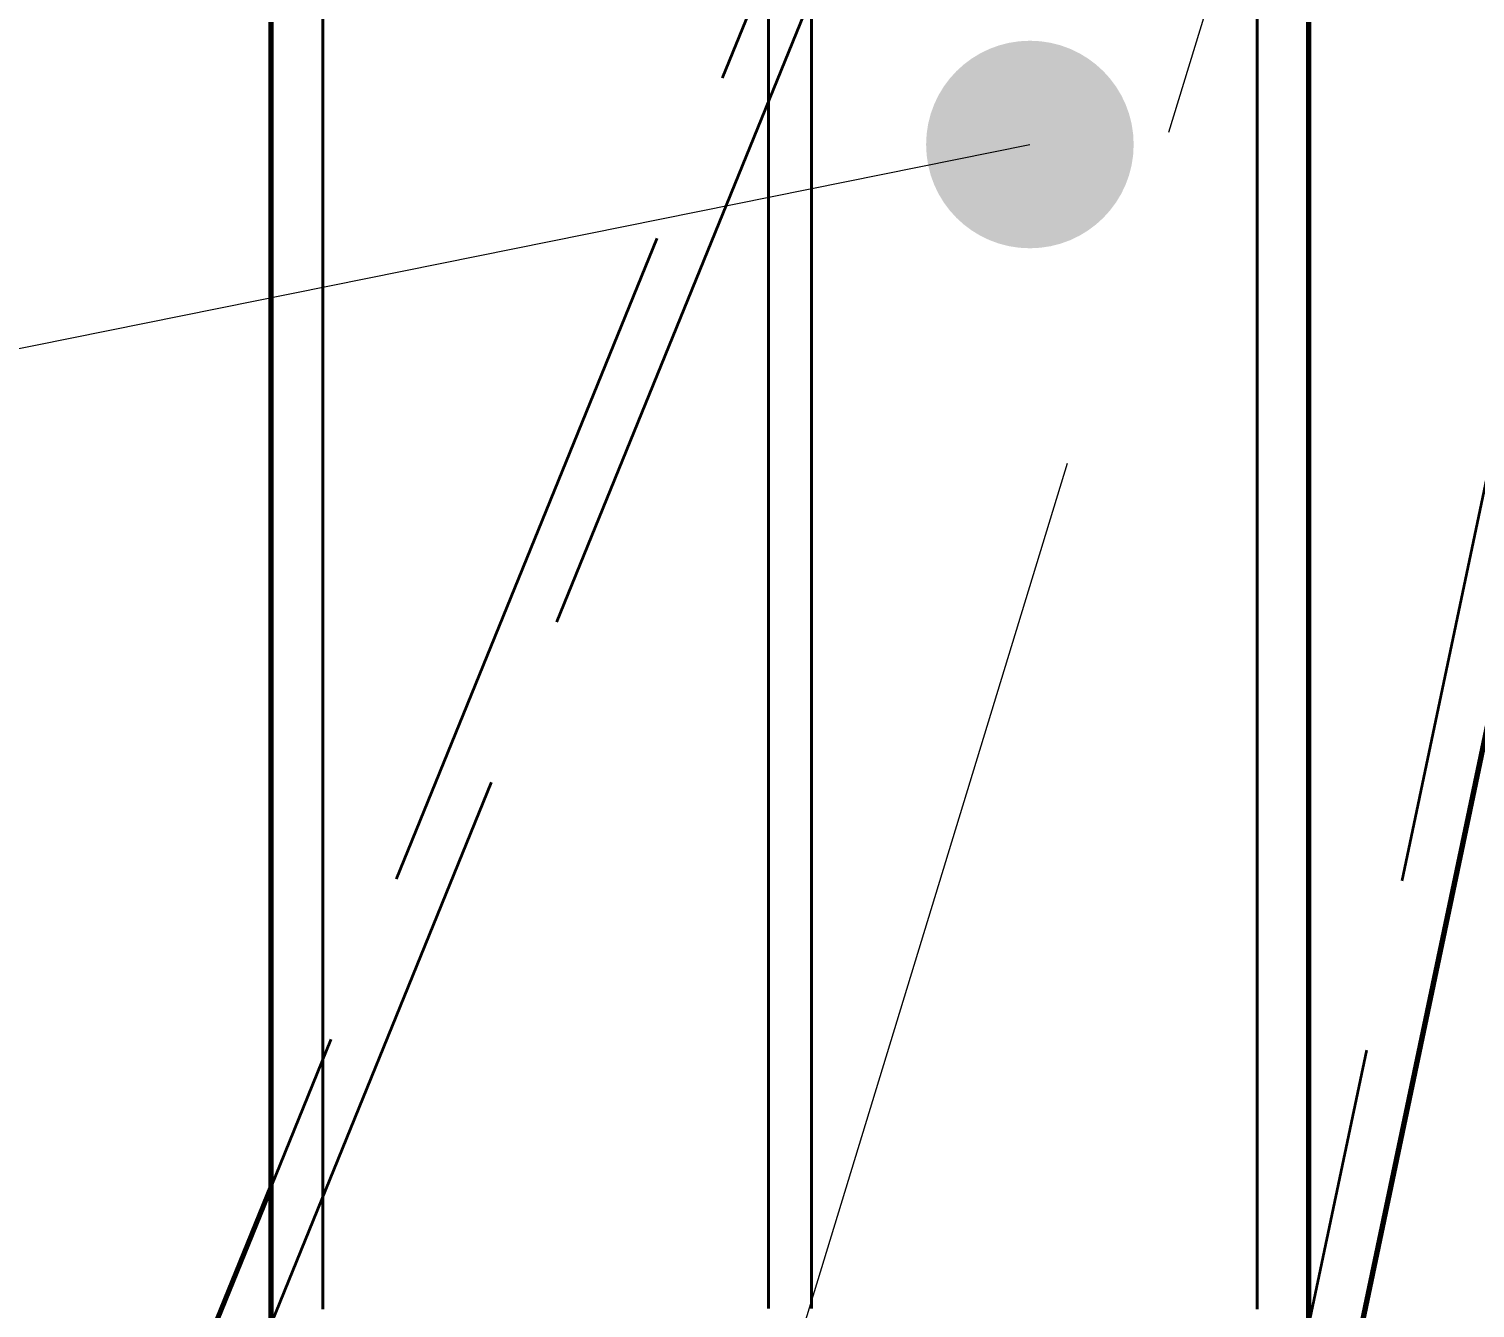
# Model space of a CAD drawing. Header units: millimetres. Extents: x 0 to 2382, y 0 to 420.
# Drawn here: x 124 to 132.36, y 219.57 to 226.96 of the extents above; entities that cross this region are included whole.
import ezdxf

# ---------------------------------------------------------------- set-up
doc = ezdxf.new("R2010")
doc.units = ezdxf.units.MM
doc.linetypes.add('IRAM-E-TRAZOS', pattern=[5, 4, -1])
doc.linetypes.add('IRAM-F-TRAZO-PUNTO', pattern=[20, 15, -2, 1, -2])
for name, color, linetype, lineweight in [('01-VISIBLE', 7, 'CONTINUOUS', 70), ('02-OCULTA', 4, 'IRAM-E-TRAZOS', 35), ('03-EJE', 1, 'IRAM-F-TRAZO-PUNTO', 18), ('04-COTA', 3, 'CONTINUOUS', 18), ('08-FINA', 5, 'CONTINUOUS', 18)]:
    doc.layers.add(name, color=color, linetype=linetype, lineweight=lineweight)
doc.styles.add('ISO3098', font='isocpeur.ttf')
doc.dimstyles.new('FLAMA-IRAM', dxfattribs={"dimtxt": 3.5, "dimasz": 3.5, "dimexe": 2, "dimexo": 1.5, "dimgap": 1, "dimtad": 1, "dimdec": 1, "dimtxsty": 'ISO3098', "dimblk": 'IRAM_FLECHA', "dimblk1": 'IRAM_FLECHA', "dimblk2": 'IRAM_FLECHA', "dimcen": 2.5, "dimclrd": 256, "dimclre": 256, "dimclrt": 256, "dimazin": 3, "dimtfac": 1, "dimtmove": 0, "dimatfit": 3, "dimlwd": 18, "dimlwe": 18})

# ---------------------------------------------------------------- blocks, each defined once
blk = doc.blocks.new('IRAM_FLECHA')
blk.add_solid([(0, 0), (-1, 0.125), (-1, -0.125)])

msp = doc.modelspace()

# ---------------------------------------------------------------- hatches: boundary and pattern name
at = {"layer": '08-FINA'}
h = msp.add_hatch(color=7, dxfattribs=at)
h.dxf.hatch_style = 1
edge = h.paths.add_edge_path()
edge.add_arc((129.7866, 226.2936), 0.6, 0, 360)

# ---------------------------------------------------------------- linework, layer by layer
at = {"layer": '01-VISIBLE'}
for p, q in [((133.5809, 228.4125), (131.4, 218.0238)), ((125.4, 220.269), (124.4728, 217.9906))]:
    msp.add_line(p, q, dxfattribs=at)
for points in [[(125.4, 219.5), (125.4, 219.6), (125.4, 219.7), (125.4, 219.8), (125.4, 219.9), (125.4, 220), (125.4, 220.1), (125.4, 220.2), (125.4, 220.3), (125.4, 220.4), (125.4, 220.5), (125.4, 220.6), (125.4, 220.7), (125.4, 220.8), (125.4, 220.9), (125.4, 221), (125.4, 221.1), (125.4, 221.2), (125.4, 221.3), (125.4, 221.4), (125.4, 221.5), (125.4, 221.6), (125.4, 221.7), (125.4, 221.8), (125.4, 221.9), (125.4, 222), (125.4, 222.1), (125.4, 222.2), (125.4, 222.3), (125.4, 222.4), (125.4, 222.5), (125.4, 222.6), (125.4, 222.7), (125.4, 222.8), (125.4, 222.9), (125.4, 223), (125.4, 223.1), (125.4, 223.2), (125.4, 223.3), (125.4, 223.4), (125.4, 223.5), (125.4, 223.6), (125.4, 223.7), (125.4, 223.8), (125.4, 223.9), (125.4, 224), (125.4, 224.1), (125.4, 224.2), (125.4, 224.3), (125.4, 224.4), (125.4, 224.5), (125.4, 224.6), (125.4, 224.7), (125.4, 224.8), (125.4, 224.9), (125.4, 225), (125.4, 225.1), (125.4, 225.2), (125.4, 225.3), (125.4, 225.4), (125.4, 225.5), (125.4, 225.6), (125.4, 225.7), (125.4, 225.8), (125.4, 225.9), (125.4, 226), (125.4, 226.1), (125.4, 226.2), (125.4, 226.3), (125.4, 226.4), (125.4, 226.5), (125.4, 226.6), (125.4, 226.7), (125.4, 226.8), (125.4, 226.9), (125.4, 227)], [(131.4, 219.5), (131.4, 219.6), (131.4, 219.7), (131.4, 219.8), (131.4, 219.9), (131.4, 220), (131.4, 220.1), (131.4, 220.2), (131.4, 220.3), (131.4, 220.4), (131.4, 220.5), (131.4, 220.6), (131.4, 220.7), (131.4, 220.8), (131.4, 220.9), (131.4, 221), (131.4, 221.1), (131.4, 221.2), (131.4, 221.3), (131.4, 221.4), (131.4, 221.5), (131.4, 221.6), (131.4, 221.7), (131.4, 221.8), (131.4, 221.9), (131.4, 222), (131.4, 222.1), (131.4, 222.2), (131.4, 222.3), (131.4, 222.4), (131.4, 222.5), (131.4, 222.6), (131.4, 222.7), (131.4, 222.8), (131.4, 222.9), (131.4, 223), (131.4, 223.1), (131.4, 223.2), (131.4, 223.3), (131.4, 223.4), (131.4, 223.5), (131.4, 223.6), (131.4, 223.7), (131.4, 223.8), (131.4, 223.9), (131.4, 224), (131.4, 224.1), (131.4, 224.2), (131.4, 224.3), (131.4, 224.4), (131.4, 224.5), (131.4, 224.6), (131.4, 224.7), (131.4, 224.8), (131.4, 224.9), (131.4, 225), (131.4, 225.1), (131.4, 225.2), (131.4, 225.3), (131.4, 225.4), (131.4, 225.5), (131.4, 225.6), (131.4, 225.7), (131.4, 225.8), (131.4, 225.9), (131.4, 226), (131.4, 226.1), (131.4, 226.2), (131.4, 226.3), (131.4, 226.4), (131.4, 226.5), (131.4, 226.6), (131.4, 226.7), (131.4, 226.8), (131.4, 226.9), (131.4, 227)]]:
    msp.add_lwpolyline(points, dxfattribs=at)
at = {"layer": '02-OCULTA'}
for p, q in [((132.3272, 236.4984), (124.7597, 217.9029)), ((134.8136, 235.7383), (130.6888, 216.0902)), ((131.4, 235.0128), (125.4, 220.269))]:
    msp.add_line(p, q, dxfattribs=at)
for points in [[(125.4, 227), (125.4, 226.9), (125.4, 226.8), (125.4, 226.7), (125.4, 226.6), (125.4, 226.5), (125.4, 226.4), (125.4, 226.3), (125.4, 226.2), (125.4, 226.1), (125.4, 226), (125.4, 225.9), (125.4, 225.8), (125.4, 225.7), (125.4, 225.6), (125.4, 225.5), (125.4, 225.4), (125.4, 225.3), (125.4, 225.2), (125.4, 225.1), (125.4, 225), (125.4, 224.9), (125.4, 224.8), (125.4, 224.7), (125.4, 224.6), (125.4, 224.5), (125.4, 224.4), (125.4, 224.3), (125.4, 224.2), (125.4, 224.1), (125.4, 224), (125.4, 223.9), (125.4, 223.8), (125.4, 223.7), (125.4, 223.6), (125.4, 223.5), (125.4, 223.4), (125.4, 223.3), (125.4, 223.2), (125.4, 223.1), (125.4, 223), (125.4, 222.9), (125.4, 222.8), (125.4, 222.7), (125.4, 222.6), (125.4, 222.5), (125.4, 222.4), (125.4, 222.3), (125.4, 222.2), (125.4, 222.1), (125.4, 222), (125.4, 221.9), (125.4, 221.8), (125.4, 221.7), (125.4, 221.6), (125.4, 221.5), (125.4, 221.4), (125.4, 221.3), (125.4, 221.2), (125.4, 221.1), (125.4, 221), (125.4, 220.9), (125.4, 220.8), (125.4, 220.7), (125.4, 220.6), (125.4, 220.5), (125.4, 220.4), (125.4, 220.3), (125.4, 220.2), (125.4, 220.1), (125.4, 220), (125.4, 219.9), (125.4, 219.8), (125.4, 219.7), (125.4, 219.6), (125.4, 219.5)], [(125.7, 219.563), (125.7, 219.634), (125.7, 219.705), (125.7, 219.776), (125.7, 219.847), (125.7, 219.918), (125.7, 219.989), (125.7, 220.06), (125.7, 220.131), (125.7, 220.202), (125.7, 220.273), (125.7, 220.344), (125.7, 220.415), (125.7, 220.486), (125.7, 220.557), (125.7, 220.628), (125.7, 220.699), (125.7, 220.77), (125.7, 220.841), (125.7, 220.912), (125.7, 220.983), (125.7, 221.054), (125.7, 221.125), (125.7, 221.196), (125.7, 221.267), (125.7, 221.338), (125.7, 221.409), (125.7, 221.48), (125.7, 221.551), (125.7, 221.622), (125.7, 221.693), (125.7, 221.764), (125.7, 221.835), (125.7, 221.906), (125.7, 221.977), (125.7, 222.048), (125.7, 222.119), (125.7, 222.19), (125.7, 222.261), (125.7, 222.332), (125.7, 222.403), (125.7, 222.474), (125.7, 222.545), (125.7, 222.616), (125.7, 222.687), (125.7, 222.758), (125.7, 222.829), (125.7, 222.9), (125.7, 222.971), (125.7, 223.042), (125.7, 223.113), (125.7, 223.184), (125.7, 223.255), (125.7, 223.326), (125.7, 223.397), (125.7, 223.468), (125.7, 223.539), (125.7, 223.61), (125.7, 223.681), (125.7, 223.752), (125.7, 223.823), (125.7, 223.894), (125.7, 223.965), (125.7, 224.036), (125.7, 224.107), (125.7, 224.178), (125.7, 224.249), (125.7, 224.32), (125.7, 224.391), (125.7, 224.462), (125.7, 224.533), (125.7, 224.604), (125.7, 224.675), (125.7, 224.746), (125.7, 224.817), (125.7, 224.888), (125.7, 224.959), (125.7, 225.03), (125.7, 225.101), (125.7, 225.172), (125.7, 225.243), (125.7, 225.314), (125.7, 225.385), (125.7, 225.456), (125.7, 225.527), (125.7, 225.598), (125.7, 225.669), (125.7, 225.74), (125.7, 225.811), (125.7, 225.882), (125.7, 225.953), (125.7, 226.024), (125.7, 226.095), (125.7, 226.166), (125.7, 226.237), (125.7, 226.308), (125.7, 226.379), (125.7, 226.45), (125.7, 226.521), (125.7, 226.592), (125.7, 226.663), (125.7, 226.734), (125.7, 226.805), (125.7, 226.876), (125.7, 226.947), (125.7, 227.018)], [(125.7, 227.018), (125.7, 226.947), (125.7, 226.876), (125.7, 226.805), (125.7, 226.734), (125.7, 226.663), (125.7, 226.592), (125.7, 226.521), (125.7, 226.45), (125.7, 226.379), (125.7, 226.308), (125.7, 226.237), (125.7, 226.166), (125.7, 226.095), (125.7, 226.024), (125.7, 225.953), (125.7, 225.882), (125.7, 225.811), (125.7, 225.74), (125.7, 225.669), (125.7, 225.598), (125.7, 225.527), (125.7, 225.456), (125.7, 225.385), (125.7, 225.314), (125.7, 225.243), (125.7, 225.172), (125.7, 225.101), (125.7, 225.03), (125.7, 224.959), (125.7, 224.888), (125.7, 224.817), (125.7, 224.746), (125.7, 224.675), (125.7, 224.604), (125.7, 224.533), (125.7, 224.462), (125.7, 224.391), (125.7, 224.32), (125.7, 224.249), (125.7, 224.178), (125.7, 224.107), (125.7, 224.036), (125.7, 223.965), (125.7, 223.894), (125.7, 223.823), (125.7, 223.752), (125.7, 223.681), (125.7, 223.61), (125.7, 223.539), (125.7, 223.468), (125.7, 223.397), (125.7, 223.326), (125.7, 223.255), (125.7, 223.184), (125.7, 223.113), (125.7, 223.042), (125.7, 222.971), (125.7, 222.9), (125.7, 222.829), (125.7, 222.758), (125.7, 222.687), (125.7, 222.616), (125.7, 222.545), (125.7, 222.474), (125.7, 222.403), (125.7, 222.332), (125.7, 222.261), (125.7, 222.19), (125.7, 222.119), (125.7, 222.048), (125.7, 221.977), (125.7, 221.906), (125.7, 221.835), (125.7, 221.764), (125.7, 221.693), (125.7, 221.622), (125.7, 221.551), (125.7, 221.48), (125.7, 221.409), (125.7, 221.338), (125.7, 221.267), (125.7, 221.196), (125.7, 221.125), (125.7, 221.054), (125.7, 220.983), (125.7, 220.912), (125.7, 220.841), (125.7, 220.77), (125.7, 220.699), (125.7, 220.628), (125.7, 220.557), (125.7, 220.486), (125.7, 220.415), (125.7, 220.344), (125.7, 220.273), (125.7, 220.202), (125.7, 220.131), (125.7, 220.06), (125.7, 219.989), (125.7, 219.918), (125.7, 219.847), (125.7, 219.776), (125.7, 219.705), (125.7, 219.634), (125.7, 219.563)], [(128.275, 219.563), (128.275, 219.634), (128.275, 219.705), (128.275, 219.776), (128.275, 219.847), (128.275, 219.918), (128.275, 219.989), (128.275, 220.06), (128.275, 220.131), (128.275, 220.202), (128.275, 220.273), (128.275, 220.344), (128.275, 220.415), (128.275, 220.486), (128.275, 220.557), (128.275, 220.628), (128.275, 220.699), (128.275, 220.77), (128.275, 220.841), (128.275, 220.912), (128.275, 220.983), (128.275, 221.054), (128.275, 221.125), (128.275, 221.196), (128.275, 221.267), (128.275, 221.338), (128.275, 221.409), (128.275, 221.48), (128.275, 221.551), (128.275, 221.622), (128.275, 221.693), (128.275, 221.764), (128.275, 221.835), (128.275, 221.906), (128.275, 221.977), (128.275, 222.048), (128.275, 222.119), (128.275, 222.19), (128.275, 222.261), (128.275, 222.332), (128.275, 222.403), (128.275, 222.474), (128.275, 222.545), (128.275, 222.616), (128.275, 222.687), (128.275, 222.758), (128.275, 222.829), (128.275, 222.9), (128.275, 222.971), (128.275, 223.042), (128.275, 223.113), (128.275, 223.184), (128.275, 223.255), (128.275, 223.326), (128.275, 223.397), (128.275, 223.468), (128.275, 223.539), (128.275, 223.61), (128.275, 223.681), (128.275, 223.752), (128.275, 223.823), (128.275, 223.894), (128.275, 223.965), (128.275, 224.036), (128.275, 224.107), (128.275, 224.178), (128.275, 224.249), (128.275, 224.32), (128.275, 224.391), (128.275, 224.462), (128.275, 224.533), (128.275, 224.604), (128.275, 224.675), (128.275, 224.746), (128.275, 224.817), (128.275, 224.888), (128.275, 224.959), (128.275, 225.03), (128.275, 225.101), (128.275, 225.172), (128.275, 225.243), (128.275, 225.314), (128.275, 225.385), (128.275, 225.456), (128.275, 225.527), (128.275, 225.598), (128.275, 225.669), (128.275, 225.74), (128.275, 225.811), (128.275, 225.882), (128.275, 225.953), (128.275, 226.024), (128.275, 226.095), (128.275, 226.166), (128.275, 226.237), (128.275, 226.308), (128.275, 226.379), (128.275, 226.45), (128.275, 226.521), (128.275, 226.592), (128.275, 226.663), (128.275, 226.734), (128.275, 226.805), (128.275, 226.876), (128.275, 226.947), (128.275, 227.018)], [(128.275, 227.018), (128.275, 226.947), (128.275, 226.876), (128.275, 226.805), (128.275, 226.734), (128.275, 226.663), (128.275, 226.592), (128.275, 226.521), (128.275, 226.45), (128.275, 226.379), (128.275, 226.308), (128.275, 226.237), (128.275, 226.166), (128.275, 226.095), (128.275, 226.024), (128.275, 225.953), (128.275, 225.882), (128.275, 225.811), (128.275, 225.74), (128.275, 225.669), (128.275, 225.598), (128.275, 225.527), (128.275, 225.456), (128.275, 225.385), (128.275, 225.314), (128.275, 225.243), (128.275, 225.172), (128.275, 225.101), (128.275, 225.03), (128.275, 224.959), (128.275, 224.888), (128.275, 224.817), (128.275, 224.746), (128.275, 224.675), (128.275, 224.604), (128.275, 224.533), (128.275, 224.462), (128.275, 224.391), (128.275, 224.32), (128.275, 224.249), (128.275, 224.178), (128.275, 224.107), (128.275, 224.036), (128.275, 223.965), (128.275, 223.894), (128.275, 223.823), (128.275, 223.752), (128.275, 223.681), (128.275, 223.61), (128.275, 223.539), (128.275, 223.468), (128.275, 223.397), (128.275, 223.326), (128.275, 223.255), (128.275, 223.184), (128.275, 223.113), (128.275, 223.042), (128.275, 222.971), (128.275, 222.9), (128.275, 222.829), (128.275, 222.758), (128.275, 222.687), (128.275, 222.616), (128.275, 222.545), (128.275, 222.474), (128.275, 222.403), (128.275, 222.332), (128.275, 222.261), (128.275, 222.19), (128.275, 222.119), (128.275, 222.048), (128.275, 221.977), (128.275, 221.906), (128.275, 221.835), (128.275, 221.764), (128.275, 221.693), (128.275, 221.622), (128.275, 221.551), (128.275, 221.48), (128.275, 221.409), (128.275, 221.338), (128.275, 221.267), (128.275, 221.196), (128.275, 221.125), (128.275, 221.054), (128.275, 220.983), (128.275, 220.912), (128.275, 220.841), (128.275, 220.77), (128.275, 220.699), (128.275, 220.628), (128.275, 220.557), (128.275, 220.486), (128.275, 220.415), (128.275, 220.344), (128.275, 220.273), (128.275, 220.202), (128.275, 220.131), (128.275, 220.06), (128.275, 219.989), (128.275, 219.918), (128.275, 219.847), (128.275, 219.776), (128.275, 219.705), (128.275, 219.634), (128.275, 219.563)], [(128.525, 219.563), (128.525, 219.634), (128.525, 219.705), (128.525, 219.776), (128.525, 219.847), (128.525, 219.918), (128.525, 219.989), (128.525, 220.06), (128.525, 220.131), (128.525, 220.202), (128.525, 220.273), (128.525, 220.344), (128.525, 220.415), (128.525, 220.486), (128.525, 220.557), (128.525, 220.628), (128.525, 220.699), (128.525, 220.77), (128.525, 220.841), (128.525, 220.912), (128.525, 220.983), (128.525, 221.054), (128.525, 221.125), (128.525, 221.196), (128.525, 221.267), (128.525, 221.338), (128.525, 221.409), (128.525, 221.48), (128.525, 221.551), (128.525, 221.622), (128.525, 221.693), (128.525, 221.764), (128.525, 221.835), (128.525, 221.906), (128.525, 221.977), (128.525, 222.048), (128.525, 222.119), (128.525, 222.19), (128.525, 222.261), (128.525, 222.332), (128.525, 222.403), (128.525, 222.474), (128.525, 222.545), (128.525, 222.616), (128.525, 222.687), (128.525, 222.758), (128.525, 222.829), (128.525, 222.9), (128.525, 222.971), (128.525, 223.042), (128.525, 223.113), (128.525, 223.184), (128.525, 223.255), (128.525, 223.326), (128.525, 223.397), (128.525, 223.468), (128.525, 223.539), (128.525, 223.61), (128.525, 223.681), (128.525, 223.752), (128.525, 223.823), (128.525, 223.894), (128.525, 223.965), (128.525, 224.036), (128.525, 224.107), (128.525, 224.178), (128.525, 224.249), (128.525, 224.32), (128.525, 224.391), (128.525, 224.462), (128.525, 224.533), (128.525, 224.604), (128.525, 224.675), (128.525, 224.746), (128.525, 224.817), (128.525, 224.888), (128.525, 224.959), (128.525, 225.03), (128.525, 225.101), (128.525, 225.172), (128.525, 225.243), (128.525, 225.314), (128.525, 225.385), (128.525, 225.456), (128.525, 225.527), (128.525, 225.598), (128.525, 225.669), (128.525, 225.74), (128.525, 225.811), (128.525, 225.882), (128.525, 225.953), (128.525, 226.024), (128.525, 226.095), (128.525, 226.166), (128.525, 226.237), (128.525, 226.308), (128.525, 226.379), (128.525, 226.45), (128.525, 226.521), (128.525, 226.592), (128.525, 226.663), (128.525, 226.734), (128.525, 226.805), (128.525, 226.876), (128.525, 226.947), (128.525, 227.018)], [(128.525, 227.018), (128.525, 226.947), (128.525, 226.876), (128.525, 226.805), (128.525, 226.734), (128.525, 226.663), (128.525, 226.592), (128.525, 226.521), (128.525, 226.45), (128.525, 226.379), (128.525, 226.308), (128.525, 226.237), (128.525, 226.166), (128.525, 226.095), (128.525, 226.024), (128.525, 225.953), (128.525, 225.882), (128.525, 225.811), (128.525, 225.74), (128.525, 225.669), (128.525, 225.598), (128.525, 225.527), (128.525, 225.456), (128.525, 225.385), (128.525, 225.314), (128.525, 225.243), (128.525, 225.172), (128.525, 225.101), (128.525, 225.03), (128.525, 224.959), (128.525, 224.888), (128.525, 224.817), (128.525, 224.746), (128.525, 224.675), (128.525, 224.604), (128.525, 224.533), (128.525, 224.462), (128.525, 224.391), (128.525, 224.32), (128.525, 224.249), (128.525, 224.178), (128.525, 224.107), (128.525, 224.036), (128.525, 223.965), (128.525, 223.894), (128.525, 223.823), (128.525, 223.752), (128.525, 223.681), (128.525, 223.61), (128.525, 223.539), (128.525, 223.468), (128.525, 223.397), (128.525, 223.326), (128.525, 223.255), (128.525, 223.184), (128.525, 223.113), (128.525, 223.042), (128.525, 222.971), (128.525, 222.9), (128.525, 222.829), (128.525, 222.758), (128.525, 222.687), (128.525, 222.616), (128.525, 222.545), (128.525, 222.474), (128.525, 222.403), (128.525, 222.332), (128.525, 222.261), (128.525, 222.19), (128.525, 222.119), (128.525, 222.048), (128.525, 221.977), (128.525, 221.906), (128.525, 221.835), (128.525, 221.764), (128.525, 221.693), (128.525, 221.622), (128.525, 221.551), (128.525, 221.48), (128.525, 221.409), (128.525, 221.338), (128.525, 221.267), (128.525, 221.196), (128.525, 221.125), (128.525, 221.054), (128.525, 220.983), (128.525, 220.912), (128.525, 220.841), (128.525, 220.77), (128.525, 220.699), (128.525, 220.628), (128.525, 220.557), (128.525, 220.486), (128.525, 220.415), (128.525, 220.344), (128.525, 220.273), (128.525, 220.202), (128.525, 220.131), (128.525, 220.06), (128.525, 219.989), (128.525, 219.918), (128.525, 219.847), (128.525, 219.776), (128.525, 219.705), (128.525, 219.634), (128.525, 219.563)], [(131.1, 219.563), (131.1, 219.634), (131.1, 219.705), (131.1, 219.776), (131.1, 219.847), (131.1, 219.918), (131.1, 219.989), (131.1, 220.06), (131.1, 220.131), (131.1, 220.202), (131.1, 220.273), (131.1, 220.344), (131.1, 220.415), (131.1, 220.486), (131.1, 220.557), (131.1, 220.628), (131.1, 220.699), (131.1, 220.77), (131.1, 220.841), (131.1, 220.912), (131.1, 220.983), (131.1, 221.054), (131.1, 221.125), (131.1, 221.196), (131.1, 221.267), (131.1, 221.338), (131.1, 221.409), (131.1, 221.48), (131.1, 221.551), (131.1, 221.622), (131.1, 221.693), (131.1, 221.764), (131.1, 221.835), (131.1, 221.906), (131.1, 221.977), (131.1, 222.048), (131.1, 222.119), (131.1, 222.19), (131.1, 222.261), (131.1, 222.332), (131.1, 222.403), (131.1, 222.474), (131.1, 222.545), (131.1, 222.616), (131.1, 222.687), (131.1, 222.758), (131.1, 222.829), (131.1, 222.9), (131.1, 222.971), (131.1, 223.042), (131.1, 223.113), (131.1, 223.184), (131.1, 223.255), (131.1, 223.326), (131.1, 223.397), (131.1, 223.468), (131.1, 223.539), (131.1, 223.61), (131.1, 223.681), (131.1, 223.752), (131.1, 223.823), (131.1, 223.894), (131.1, 223.965), (131.1, 224.036), (131.1, 224.107), (131.1, 224.178), (131.1, 224.249), (131.1, 224.32), (131.1, 224.391), (131.1, 224.462), (131.1, 224.533), (131.1, 224.604), (131.1, 224.675), (131.1, 224.746), (131.1, 224.817), (131.1, 224.888), (131.1, 224.959), (131.1, 225.03), (131.1, 225.101), (131.1, 225.172), (131.1, 225.243), (131.1, 225.314), (131.1, 225.385), (131.1, 225.456), (131.1, 225.527), (131.1, 225.598), (131.1, 225.669), (131.1, 225.74), (131.1, 225.811), (131.1, 225.882), (131.1, 225.953), (131.1, 226.024), (131.1, 226.095), (131.1, 226.166), (131.1, 226.237), (131.1, 226.308), (131.1, 226.379), (131.1, 226.45), (131.1, 226.521), (131.1, 226.592), (131.1, 226.663), (131.1, 226.734), (131.1, 226.805), (131.1, 226.876), (131.1, 226.947), (131.1, 227.018)], [(131.1, 227.018), (131.1, 226.947), (131.1, 226.876), (131.1, 226.805), (131.1, 226.734), (131.1, 226.663), (131.1, 226.592), (131.1, 226.521), (131.1, 226.45), (131.1, 226.379), (131.1, 226.308), (131.1, 226.237), (131.1, 226.166), (131.1, 226.095), (131.1, 226.024), (131.1, 225.953), (131.1, 225.882), (131.1, 225.811), (131.1, 225.74), (131.1, 225.669), (131.1, 225.598), (131.1, 225.527), (131.1, 225.456), (131.1, 225.385), (131.1, 225.314), (131.1, 225.243), (131.1, 225.172), (131.1, 225.101), (131.1, 225.03), (131.1, 224.959), (131.1, 224.888), (131.1, 224.817), (131.1, 224.746), (131.1, 224.675), (131.1, 224.604), (131.1, 224.533), (131.1, 224.462), (131.1, 224.391), (131.1, 224.32), (131.1, 224.249), (131.1, 224.178), (131.1, 224.107), (131.1, 224.036), (131.1, 223.965), (131.1, 223.894), (131.1, 223.823), (131.1, 223.752), (131.1, 223.681), (131.1, 223.61), (131.1, 223.539), (131.1, 223.468), (131.1, 223.397), (131.1, 223.326), (131.1, 223.255), (131.1, 223.184), (131.1, 223.113), (131.1, 223.042), (131.1, 222.971), (131.1, 222.9), (131.1, 222.829), (131.1, 222.758), (131.1, 222.687), (131.1, 222.616), (131.1, 222.545), (131.1, 222.474), (131.1, 222.403), (131.1, 222.332), (131.1, 222.261), (131.1, 222.19), (131.1, 222.119), (131.1, 222.048), (131.1, 221.977), (131.1, 221.906), (131.1, 221.835), (131.1, 221.764), (131.1, 221.693), (131.1, 221.622), (131.1, 221.551), (131.1, 221.48), (131.1, 221.409), (131.1, 221.338), (131.1, 221.267), (131.1, 221.196), (131.1, 221.125), (131.1, 221.054), (131.1, 220.983), (131.1, 220.912), (131.1, 220.841), (131.1, 220.77), (131.1, 220.699), (131.1, 220.628), (131.1, 220.557), (131.1, 220.486), (131.1, 220.415), (131.1, 220.344), (131.1, 220.273), (131.1, 220.202), (131.1, 220.131), (131.1, 220.06), (131.1, 219.989), (131.1, 219.918), (131.1, 219.847), (131.1, 219.776), (131.1, 219.705), (131.1, 219.634), (131.1, 219.563)], [(131.4, 227), (131.4, 226.9), (131.4, 226.8), (131.4, 226.7), (131.4, 226.6), (131.4, 226.5), (131.4, 226.4), (131.4, 226.3), (131.4, 226.2), (131.4, 226.1), (131.4, 226), (131.4, 225.9), (131.4, 225.8), (131.4, 225.7), (131.4, 225.6), (131.4, 225.5), (131.4, 225.4), (131.4, 225.3), (131.4, 225.2), (131.4, 225.1), (131.4, 225), (131.4, 224.9), (131.4, 224.8), (131.4, 224.7), (131.4, 224.6), (131.4, 224.5), (131.4, 224.4), (131.4, 224.3), (131.4, 224.2), (131.4, 224.1), (131.4, 224), (131.4, 223.9), (131.4, 223.8), (131.4, 223.7), (131.4, 223.6), (131.4, 223.5), (131.4, 223.4), (131.4, 223.3), (131.4, 223.2), (131.4, 223.1), (131.4, 223), (131.4, 222.9), (131.4, 222.8), (131.4, 222.7), (131.4, 222.6), (131.4, 222.5), (131.4, 222.4), (131.4, 222.3), (131.4, 222.2), (131.4, 222.1), (131.4, 222), (131.4, 221.9), (131.4, 221.8), (131.4, 221.7), (131.4, 221.6), (131.4, 221.5), (131.4, 221.4), (131.4, 221.3), (131.4, 221.2), (131.4, 221.1), (131.4, 221), (131.4, 220.9), (131.4, 220.8), (131.4, 220.7), (131.4, 220.6), (131.4, 220.5), (131.4, 220.4), (131.4, 220.3), (131.4, 220.2), (131.4, 220.1), (131.4, 220), (131.4, 219.9), (131.4, 219.8), (131.4, 219.7), (131.4, 219.6), (131.4, 219.5)], [(125.4, 219.56), (125.4, 219.632), (125.4, 219.704), (125.4, 219.776), (125.4, 219.848), (125.4, 219.92), (125.4, 219.992), (125.4, 220.064), (125.4, 220.136), (125.4, 220.208), (125.4, 220.28), (125.4, 220.352), (125.4, 220.424), (125.4, 220.496), (125.4, 220.568), (125.4, 220.64), (125.4, 220.712), (125.4, 220.784), (125.4, 220.856), (125.4, 220.928), (125.4, 221), (125.4, 221.072), (125.4, 221.144), (125.4, 221.216), (125.4, 221.288), (125.4, 221.36), (125.4, 221.432), (125.4, 221.504), (125.4, 221.576), (125.4, 221.648), (125.4, 221.72), (125.4, 221.792), (125.4, 221.864), (125.4, 221.936), (125.4, 222.008), (125.4, 222.08), (125.4, 222.152), (125.4, 222.224), (125.4, 222.296), (125.4, 222.368), (125.4, 222.44), (125.4, 222.512), (125.4, 222.584), (125.4, 222.656), (125.4, 222.728), (125.4, 222.8), (125.4, 222.872), (125.4, 222.944), (125.4, 223.016), (125.4, 223.088), (125.4, 223.16), (125.4, 223.232), (125.4, 223.304), (125.4, 223.376), (125.4, 223.448), (125.4, 223.52), (125.4, 223.592), (125.4, 223.664), (125.4, 223.736), (125.4, 223.808), (125.4, 223.88), (125.4, 223.952), (125.4, 224.024), (125.4, 224.096), (125.4, 224.168), (125.4, 224.24), (125.4, 224.312), (125.4, 224.384), (125.4, 224.456), (125.4, 224.528), (125.4, 224.6), (125.4, 224.672), (125.4, 224.744), (125.4, 224.816), (125.4, 224.888), (125.4, 224.96), (125.4, 225.032), (125.4, 225.104), (125.4, 225.176), (125.4, 225.248), (125.4, 225.32), (125.4, 225.392), (125.4, 225.464), (125.4, 225.536), (125.4, 225.608), (125.4, 225.68), (125.4, 225.752), (125.4, 225.824), (125.4, 225.896), (125.4, 225.968), (125.4, 226.04), (125.4, 226.112), (125.4, 226.184), (125.4, 226.256), (125.4, 226.328), (125.4, 226.4), (125.4, 226.472), (125.4, 226.544), (125.4, 226.616), (125.4, 226.688), (125.4, 226.76), (125.4, 226.832), (125.4, 226.904), (125.4, 226.976)], [(125.4, 226.976), (125.4, 226.904), (125.4, 226.832), (125.4, 226.76), (125.4, 226.688), (125.4, 226.616), (125.4, 226.544), (125.4, 226.472), (125.4, 226.4), (125.4, 226.328), (125.4, 226.256), (125.4, 226.184), (125.4, 226.112), (125.4, 226.04), (125.4, 225.968), (125.4, 225.896), (125.4, 225.824), (125.4, 225.752), (125.4, 225.68), (125.4, 225.608), (125.4, 225.536), (125.4, 225.464), (125.4, 225.392), (125.4, 225.32), (125.4, 225.248), (125.4, 225.176), (125.4, 225.104), (125.4, 225.032), (125.4, 224.96), (125.4, 224.888), (125.4, 224.816), (125.4, 224.744), (125.4, 224.672), (125.4, 224.6), (125.4, 224.528), (125.4, 224.456), (125.4, 224.384), (125.4, 224.312), (125.4, 224.24), (125.4, 224.168), (125.4, 224.096), (125.4, 224.024), (125.4, 223.952), (125.4, 223.88), (125.4, 223.808), (125.4, 223.736), (125.4, 223.664), (125.4, 223.592), (125.4, 223.52), (125.4, 223.448), (125.4, 223.376), (125.4, 223.304), (125.4, 223.232), (125.4, 223.16), (125.4, 223.088), (125.4, 223.016), (125.4, 222.944), (125.4, 222.872), (125.4, 222.8), (125.4, 222.728), (125.4, 222.656), (125.4, 222.584), (125.4, 222.512), (125.4, 222.44), (125.4, 222.368), (125.4, 222.296), (125.4, 222.224), (125.4, 222.152), (125.4, 222.08), (125.4, 222.008), (125.4, 221.936), (125.4, 221.864), (125.4, 221.792), (125.4, 221.72), (125.4, 221.648), (125.4, 221.576), (125.4, 221.504), (125.4, 221.432), (125.4, 221.36), (125.4, 221.288), (125.4, 221.216), (125.4, 221.144), (125.4, 221.072), (125.4, 221), (125.4, 220.928), (125.4, 220.856), (125.4, 220.784), (125.4, 220.712), (125.4, 220.64), (125.4, 220.568), (125.4, 220.496), (125.4, 220.424), (125.4, 220.352), (125.4, 220.28), (125.4, 220.208), (125.4, 220.136), (125.4, 220.064), (125.4, 219.992), (125.4, 219.92), (125.4, 219.848), (125.4, 219.776), (125.4, 219.704), (125.4, 219.632), (125.4, 219.56)], [(125.7, 219.56), (125.7, 219.632), (125.7, 219.704), (125.7, 219.776), (125.7, 219.848), (125.7, 219.92), (125.7, 219.992), (125.7, 220.064), (125.7, 220.136), (125.7, 220.208), (125.7, 220.28), (125.7, 220.352), (125.7, 220.424), (125.7, 220.496), (125.7, 220.568), (125.7, 220.64), (125.7, 220.712), (125.7, 220.784), (125.7, 220.856), (125.7, 220.928), (125.7, 221), (125.7, 221.072), (125.7, 221.144), (125.7, 221.216), (125.7, 221.288), (125.7, 221.36), (125.7, 221.432), (125.7, 221.504), (125.7, 221.576), (125.7, 221.648), (125.7, 221.72), (125.7, 221.792), (125.7, 221.864), (125.7, 221.936), (125.7, 222.008), (125.7, 222.08), (125.7, 222.152), (125.7, 222.224), (125.7, 222.296), (125.7, 222.368), (125.7, 222.44), (125.7, 222.512), (125.7, 222.584), (125.7, 222.656), (125.7, 222.728), (125.7, 222.8), (125.7, 222.872), (125.7, 222.944), (125.7, 223.016), (125.7, 223.088), (125.7, 223.16), (125.7, 223.232), (125.7, 223.304), (125.7, 223.376), (125.7, 223.448), (125.7, 223.52), (125.7, 223.592), (125.7, 223.664), (125.7, 223.736), (125.7, 223.808), (125.7, 223.88), (125.7, 223.952), (125.7, 224.024), (125.7, 224.096), (125.7, 224.168), (125.7, 224.24), (125.7, 224.312), (125.7, 224.384), (125.7, 224.456), (125.7, 224.528), (125.7, 224.6), (125.7, 224.672), (125.7, 224.744), (125.7, 224.816), (125.7, 224.888), (125.7, 224.96), (125.7, 225.032), (125.7, 225.104), (125.7, 225.176), (125.7, 225.248), (125.7, 225.32), (125.7, 225.392), (125.7, 225.464), (125.7, 225.536), (125.7, 225.608), (125.7, 225.68), (125.7, 225.752), (125.7, 225.824), (125.7, 225.896), (125.7, 225.968), (125.7, 226.04), (125.7, 226.112), (125.7, 226.184), (125.7, 226.256), (125.7, 226.328), (125.7, 226.4), (125.7, 226.472), (125.7, 226.544), (125.7, 226.616), (125.7, 226.688), (125.7, 226.76), (125.7, 226.832), (125.7, 226.904), (125.7, 226.976)], [(125.7, 226.976), (125.7, 226.904), (125.7, 226.832), (125.7, 226.76), (125.7, 226.688), (125.7, 226.616), (125.7, 226.544), (125.7, 226.472), (125.7, 226.4), (125.7, 226.328), (125.7, 226.256), (125.7, 226.184), (125.7, 226.112), (125.7, 226.04), (125.7, 225.968), (125.7, 225.896), (125.7, 225.824), (125.7, 225.752), (125.7, 225.68), (125.7, 225.608), (125.7, 225.536), (125.7, 225.464), (125.7, 225.392), (125.7, 225.32), (125.7, 225.248), (125.7, 225.176), (125.7, 225.104), (125.7, 225.032), (125.7, 224.96), (125.7, 224.888), (125.7, 224.816), (125.7, 224.744), (125.7, 224.672), (125.7, 224.6), (125.7, 224.528), (125.7, 224.456), (125.7, 224.384), (125.7, 224.312), (125.7, 224.24), (125.7, 224.168), (125.7, 224.096), (125.7, 224.024), (125.7, 223.952), (125.7, 223.88), (125.7, 223.808), (125.7, 223.736), (125.7, 223.664), (125.7, 223.592), (125.7, 223.52), (125.7, 223.448), (125.7, 223.376), (125.7, 223.304), (125.7, 223.232), (125.7, 223.16), (125.7, 223.088), (125.7, 223.016), (125.7, 222.944), (125.7, 222.872), (125.7, 222.8), (125.7, 222.728), (125.7, 222.656), (125.7, 222.584), (125.7, 222.512), (125.7, 222.44), (125.7, 222.368), (125.7, 222.296), (125.7, 222.224), (125.7, 222.152), (125.7, 222.08), (125.7, 222.008), (125.7, 221.936), (125.7, 221.864), (125.7, 221.792), (125.7, 221.72), (125.7, 221.648), (125.7, 221.576), (125.7, 221.504), (125.7, 221.432), (125.7, 221.36), (125.7, 221.288), (125.7, 221.216), (125.7, 221.144), (125.7, 221.072), (125.7, 221), (125.7, 220.928), (125.7, 220.856), (125.7, 220.784), (125.7, 220.712), (125.7, 220.64), (125.7, 220.568), (125.7, 220.496), (125.7, 220.424), (125.7, 220.352), (125.7, 220.28), (125.7, 220.208), (125.7, 220.136), (125.7, 220.064), (125.7, 219.992), (125.7, 219.92), (125.7, 219.848), (125.7, 219.776), (125.7, 219.704), (125.7, 219.632), (125.7, 219.56)], [(131.1, 219.56), (131.1, 219.632), (131.1, 219.704), (131.1, 219.776), (131.1, 219.848), (131.1, 219.92), (131.1, 219.992), (131.1, 220.064), (131.1, 220.136), (131.1, 220.208), (131.1, 220.28), (131.1, 220.352), (131.1, 220.424), (131.1, 220.496), (131.1, 220.568), (131.1, 220.64), (131.1, 220.712), (131.1, 220.784), (131.1, 220.856), (131.1, 220.928), (131.1, 221), (131.1, 221.072), (131.1, 221.144), (131.1, 221.216), (131.1, 221.288), (131.1, 221.36), (131.1, 221.432), (131.1, 221.504), (131.1, 221.576), (131.1, 221.648), (131.1, 221.72), (131.1, 221.792), (131.1, 221.864), (131.1, 221.936), (131.1, 222.008), (131.1, 222.08), (131.1, 222.152), (131.1, 222.224), (131.1, 222.296), (131.1, 222.368), (131.1, 222.44), (131.1, 222.512), (131.1, 222.584), (131.1, 222.656), (131.1, 222.728), (131.1, 222.8), (131.1, 222.872), (131.1, 222.944), (131.1, 223.016), (131.1, 223.088), (131.1, 223.16), (131.1, 223.232), (131.1, 223.304), (131.1, 223.376), (131.1, 223.448), (131.1, 223.52), (131.1, 223.592), (131.1, 223.664), (131.1, 223.736), (131.1, 223.808), (131.1, 223.88), (131.1, 223.952), (131.1, 224.024), (131.1, 224.096), (131.1, 224.168), (131.1, 224.24), (131.1, 224.312), (131.1, 224.384), (131.1, 224.456), (131.1, 224.528), (131.1, 224.6), (131.1, 224.672), (131.1, 224.744), (131.1, 224.816), (131.1, 224.888), (131.1, 224.96), (131.1, 225.032), (131.1, 225.104), (131.1, 225.176), (131.1, 225.248), (131.1, 225.32), (131.1, 225.392), (131.1, 225.464), (131.1, 225.536), (131.1, 225.608), (131.1, 225.68), (131.1, 225.752), (131.1, 225.824), (131.1, 225.896), (131.1, 225.968), (131.1, 226.04), (131.1, 226.112), (131.1, 226.184), (131.1, 226.256), (131.1, 226.328), (131.1, 226.4), (131.1, 226.472), (131.1, 226.544), (131.1, 226.616), (131.1, 226.688), (131.1, 226.76), (131.1, 226.832), (131.1, 226.904), (131.1, 226.976)], [(131.1, 226.976), (131.1, 226.904), (131.1, 226.832), (131.1, 226.76), (131.1, 226.688), (131.1, 226.616), (131.1, 226.544), (131.1, 226.472), (131.1, 226.4), (131.1, 226.328), (131.1, 226.256), (131.1, 226.184), (131.1, 226.112), (131.1, 226.04), (131.1, 225.968), (131.1, 225.896), (131.1, 225.824), (131.1, 225.752), (131.1, 225.68), (131.1, 225.608), (131.1, 225.536), (131.1, 225.464), (131.1, 225.392), (131.1, 225.32), (131.1, 225.248), (131.1, 225.176), (131.1, 225.104), (131.1, 225.032), (131.1, 224.96), (131.1, 224.888), (131.1, 224.816), (131.1, 224.744), (131.1, 224.672), (131.1, 224.6), (131.1, 224.528), (131.1, 224.456), (131.1, 224.384), (131.1, 224.312), (131.1, 224.24), (131.1, 224.168), (131.1, 224.096), (131.1, 224.024), (131.1, 223.952), (131.1, 223.88), (131.1, 223.808), (131.1, 223.736), (131.1, 223.664), (131.1, 223.592), (131.1, 223.52), (131.1, 223.448), (131.1, 223.376), (131.1, 223.304), (131.1, 223.232), (131.1, 223.16), (131.1, 223.088), (131.1, 223.016), (131.1, 222.944), (131.1, 222.872), (131.1, 222.8), (131.1, 222.728), (131.1, 222.656), (131.1, 222.584), (131.1, 222.512), (131.1, 222.44), (131.1, 222.368), (131.1, 222.296), (131.1, 222.224), (131.1, 222.152), (131.1, 222.08), (131.1, 222.008), (131.1, 221.936), (131.1, 221.864), (131.1, 221.792), (131.1, 221.72), (131.1, 221.648), (131.1, 221.576), (131.1, 221.504), (131.1, 221.432), (131.1, 221.36), (131.1, 221.288), (131.1, 221.216), (131.1, 221.144), (131.1, 221.072), (131.1, 221), (131.1, 220.928), (131.1, 220.856), (131.1, 220.784), (131.1, 220.712), (131.1, 220.64), (131.1, 220.568), (131.1, 220.496), (131.1, 220.424), (131.1, 220.352), (131.1, 220.28), (131.1, 220.208), (131.1, 220.136), (131.1, 220.064), (131.1, 219.992), (131.1, 219.92), (131.1, 219.848), (131.1, 219.776), (131.1, 219.704), (131.1, 219.632), (131.1, 219.56)], [(131.4, 219.56), (131.4, 219.632), (131.4, 219.704), (131.4, 219.776), (131.4, 219.848), (131.4, 219.92), (131.4, 219.992), (131.4, 220.064), (131.4, 220.136), (131.4, 220.208), (131.4, 220.28), (131.4, 220.352), (131.4, 220.424), (131.4, 220.496), (131.4, 220.568), (131.4, 220.64), (131.4, 220.712), (131.4, 220.784), (131.4, 220.856), (131.4, 220.928), (131.4, 221), (131.4, 221.072), (131.4, 221.144), (131.4, 221.216), (131.4, 221.288), (131.4, 221.36), (131.4, 221.432), (131.4, 221.504), (131.4, 221.576), (131.4, 221.648), (131.4, 221.72), (131.4, 221.792), (131.4, 221.864), (131.4, 221.936), (131.4, 222.008), (131.4, 222.08), (131.4, 222.152), (131.4, 222.224), (131.4, 222.296), (131.4, 222.368), (131.4, 222.44), (131.4, 222.512), (131.4, 222.584), (131.4, 222.656), (131.4, 222.728), (131.4, 222.8), (131.4, 222.872), (131.4, 222.944), (131.4, 223.016), (131.4, 223.088), (131.4, 223.16), (131.4, 223.232), (131.4, 223.304), (131.4, 223.376), (131.4, 223.448), (131.4, 223.52), (131.4, 223.592), (131.4, 223.664), (131.4, 223.736), (131.4, 223.808), (131.4, 223.88), (131.4, 223.952), (131.4, 224.024), (131.4, 224.096), (131.4, 224.168), (131.4, 224.24), (131.4, 224.312), (131.4, 224.384), (131.4, 224.456), (131.4, 224.528), (131.4, 224.6), (131.4, 224.672), (131.4, 224.744), (131.4, 224.816), (131.4, 224.888), (131.4, 224.96), (131.4, 225.032), (131.4, 225.104), (131.4, 225.176), (131.4, 225.248), (131.4, 225.32), (131.4, 225.392), (131.4, 225.464), (131.4, 225.536), (131.4, 225.608), (131.4, 225.68), (131.4, 225.752), (131.4, 225.824), (131.4, 225.896), (131.4, 225.968), (131.4, 226.04), (131.4, 226.112), (131.4, 226.184), (131.4, 226.256), (131.4, 226.328), (131.4, 226.4), (131.4, 226.472), (131.4, 226.544), (131.4, 226.616), (131.4, 226.688), (131.4, 226.76), (131.4, 226.832), (131.4, 226.904), (131.4, 226.976)], [(131.4, 226.976), (131.4, 226.904), (131.4, 226.832), (131.4, 226.76), (131.4, 226.688), (131.4, 226.616), (131.4, 226.544), (131.4, 226.472), (131.4, 226.4), (131.4, 226.328), (131.4, 226.256), (131.4, 226.184), (131.4, 226.112), (131.4, 226.04), (131.4, 225.968), (131.4, 225.896), (131.4, 225.824), (131.4, 225.752), (131.4, 225.68), (131.4, 225.608), (131.4, 225.536), (131.4, 225.464), (131.4, 225.392), (131.4, 225.32), (131.4, 225.248), (131.4, 225.176), (131.4, 225.104), (131.4, 225.032), (131.4, 224.96), (131.4, 224.888), (131.4, 224.816), (131.4, 224.744), (131.4, 224.672), (131.4, 224.6), (131.4, 224.528), (131.4, 224.456), (131.4, 224.384), (131.4, 224.312), (131.4, 224.24), (131.4, 224.168), (131.4, 224.096), (131.4, 224.024), (131.4, 223.952), (131.4, 223.88), (131.4, 223.808), (131.4, 223.736), (131.4, 223.664), (131.4, 223.592), (131.4, 223.52), (131.4, 223.448), (131.4, 223.376), (131.4, 223.304), (131.4, 223.232), (131.4, 223.16), (131.4, 223.088), (131.4, 223.016), (131.4, 222.944), (131.4, 222.872), (131.4, 222.8), (131.4, 222.728), (131.4, 222.656), (131.4, 222.584), (131.4, 222.512), (131.4, 222.44), (131.4, 222.368), (131.4, 222.296), (131.4, 222.224), (131.4, 222.152), (131.4, 222.08), (131.4, 222.008), (131.4, 221.936), (131.4, 221.864), (131.4, 221.792), (131.4, 221.72), (131.4, 221.648), (131.4, 221.576), (131.4, 221.504), (131.4, 221.432), (131.4, 221.36), (131.4, 221.288), (131.4, 221.216), (131.4, 221.144), (131.4, 221.072), (131.4, 221), (131.4, 220.928), (131.4, 220.856), (131.4, 220.784), (131.4, 220.712), (131.4, 220.64), (131.4, 220.568), (131.4, 220.496), (131.4, 220.424), (131.4, 220.352), (131.4, 220.28), (131.4, 220.208), (131.4, 220.136), (131.4, 220.064), (131.4, 219.992), (131.4, 219.92), (131.4, 219.848), (131.4, 219.776), (131.4, 219.704), (131.4, 219.632), (131.4, 219.56)]]:
    msp.add_lwpolyline(points, dxfattribs=at)
at = {"layer": '03-EJE'}
msp.add_line((135.8503, 243.5758), (127.4319, 216.0403), dxfattribs=at)
at = {"layer": '08-FINA'}
msp.add_line((96.9209, 219.6605), (129.7866, 226.2936), dxfattribs=at)

# ---------------------------------------------------------------- dimensions: what is measured, and where the dimension line sits
at = {"layer": '04-COTA'}
msp.add_linear_dim(base=(113, 210), p1=(137, 210), p2=(153.5, 331.7382), angle=90, dimstyle='FLAMA-IRAM', override={"dimlfac": 10}, dxfattribs=at).render()

doc.saveas('drawing.dxf')
